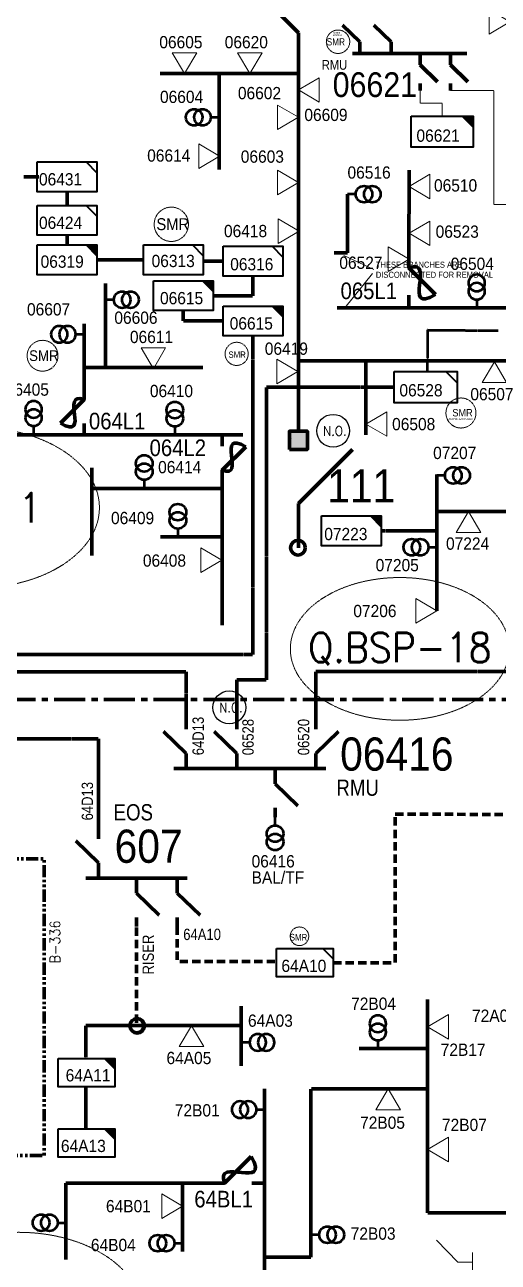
# Model space of a CAD drawing. Header units: metres. Extents: x 65984 to 144644, y -19036 to 23726.
# Drawn here: x 117240.2 to 117383, y 20142.1 to 20515 of the extents above; entities that cross this region are included whole.
import ezdxf
from ezdxf.enums import TextEntityAlignment as Align

# ---------------------------------------------------------------- set-up
doc = ezdxf.new("R2010")
doc.units = ezdxf.units.M
doc.header["$MEASUREMENT"] = 0
for name, pattern in [('( Center )', [2, 1.25, -0.25, 0.25, -0.25]), ('( Hidden )', [0.375, 0.25, -0.125]), ('( Phantom )', [2.5, 1.25, -0.25, 0.25, -0.25, 0.25, -0.25]), ('DGN Style 3', [0.013877, 0, -0.013877])]:
    doc.linetypes.add(name, pattern=pattern)
doc.layers.get('0').update_dxf_attribs({"color": 95, "lineweight": 40})
for name, color, linetype, lineweight in [('ABS', 7, 'Continuous', 40), ('ABS NUMBER', 112, 'Continuous', 30), ('d_eos', 111, 'Continuous', 40), ('d_eos no', 121, 'Continuous', 40), ('d_fco', 5, 'Continuous', 40), ('d_fco text', 95, 'Continuous', 40), ('d_oh branch', 94, 'Continuous', 40), ('d_switch', 95, 'Continuous', 40), ('d_tf', 1, 'Continuous', 40), ('d_tf no', 6, 'Continuous', 40), ('d_tf_200', 1, 'Continuous', 40), ('d_ug cable', 95, 'Continuous', 40), ('d_ug main line', 95, 'Continuous', 40), ('d_unit sub', 7, 'Continuous', 40), ('FDR  2  01', 218, 'Continuous', 40), ('FDR  4  06', 36, 'Continuous', 40), ('fedr no', 95, 'Continuous', 40), ('Level 37', 7, 'Continuous', 0), ('O H MAIN FEEDER', 4, 'Continuous', 100), ('SW N O', 114, 'Continuous', 30)]:
    doc.layers.add(name, color=color, linetype=linetype, lineweight=lineweight)
doc.styles.add('NASKHF', font='naskhf.shx', dxfattribs={"height": 8})
doc.styles.add('Style-Arial', font='arial.ttf')
doc.styles.add('Style-ENGINEERING', font='ENGINEERING.shx')
doc.styles.add('Style-msdefault', font='msdefault.shx')
doc.styles.add('Style-STANDARD', font='STANDARD.shx')

# ---------------------------------------------------------------- blocks, each defined once
blk = doc.blocks.new('TFU_6')
at = {"layer": 'd_tf_200', "color": 11, "linetype": 'Continuous', "lineweight": 53}
blk.add_line((0, 10), (0, 0), dxfattribs=at)
at = {"layer": 'd_tf_200', "color": 11, "linetype": 'Continuous', "lineweight": 53, "extrusion": (0, 0, -1)}
for centre in [(0, 30), (0, 20)]:
    blk.add_circle(centre, 10, dxfattribs=at)
blk = doc.blocks.new('TF_8')
at = {"color": 0, "linetype": 'ByBlock', "lineweight": -2}
blk.add_line((6.3, 4.95), (9.9, 1.35), dxfattribs=at)
blk.add_3dface([(-10.1, 4.95), (9.9, 4.95), (9.9, -5.05), (-10.1, -5.05)], dxfattribs=at)
blk = doc.blocks.new('exist.us-1000kva')
at = {"color": 0, "linetype": 'ByBlock', "lineweight": -2, "flags": 128}
blk.add_lwpolyline([(39.99, 12.92), (32.8, 20), (40, 20)], close=True, dxfattribs=at)
at = {"color": 0, "linetype": 'ByBlock', "lineweight": -2, "extrusion": (0, 0, -1)}
blk.add_solid([(-39.99, 12.92), (-32.8, 20), (-40, 20)], dxfattribs=at)
at = {"color": 0, "linetype": 'ByBlock', "lineweight": -2, "xscale": 2, "yscale": 2}
blk.add_blockref('TF_8', (20.2, 10.1), dxfattribs=at)
blk = doc.blocks.new('*U707')
at = {"layer": 'd_eos', "color": 7, "linetype": 'Continuous', "lineweight": 211, "ltscale": 0.625574}
for p, q in [((-11.9, 4.55), (-18.76, 11.21)), ((-11.9, 11.85), (-11.9, 14.61)), ((-11.9, -0.01), (-11.9, 4.55)), ((14.9, 0), (-15.7, -0.01)), ((-0.4, 0), (-0.4, -4.56)), ((11.9, 0), (11.9, -4.56)), ((-0.4, -4.56), (6.47, -11.22)), ((11.9, -4.56), (18.77, -11.22)), ((-0.4, -11.86), (-0.4, -14.62)), ((11.9, -11.85), (11.9, -14.62))]:
    blk.add_line(p, q, dxfattribs=at)
blk = doc.blocks.new('TFU_25')
at = {"layer": 'd_tf_200', "color": 7, "linetype": 'Continuous', "lineweight": 53}
blk.add_line((0, 10), (0, 0), dxfattribs=at)
at = {"layer": 'd_tf_200', "color": 7, "linetype": 'Continuous', "lineweight": 53, "extrusion": (0, 0, -1)}
for centre in [(0, 30), (0, 20)]:
    blk.add_circle(centre, 10, dxfattribs=at)
blk = doc.blocks.new('TFU_21')
at = {"layer": 'd_tf_200', "color": 98, "linetype": 'Continuous', "lineweight": 53}
blk.add_line((0, 10), (0, 0), dxfattribs=at)
for centre in [(0, 30), (0, 20)]:
    blk.add_circle(centre, 10, dxfattribs=at)
blk = doc.blocks.new('ABS2_1_1')
at = {"color": 0, "linetype": 'ByBlock', "lineweight": -2, "ltscale": 500}
for q in [(-29900, 43500), (0, 0)]:
    blk.add_line((0, 13600), q, dxfattribs=at)
at = {"color": 0, "linetype": 'ByBlock', "lineweight": -2, "ltscale": 500, "flags": 128}
for points in [[(5000, 43600), (-5000, 43600), (-5000, 53600), (5000, 53600)], [(3791, 49653), (3791, 49653), (3791, 49653)]]:
    blk.add_lwpolyline(points, close=True, dxfattribs=at)
at = {"color": 0, "linetype": 'ByBlock', "lineweight": -2, "ltscale": 500}
for points in [[(5000, 43600), (-5000, 43600), (5000, 53600), (-5000, 53600)], [(3791, 49653), (3791, 49653), (3791, 49653)]]:
    blk.add_solid(points, dxfattribs=at)
blk = doc.blocks.new('*U710')
at = {"layer": 'd_fco', "color": 98, "linetype": 'Continuous', "lineweight": 100}
blk.add_line((-4.6, 4.21), (-10.13, 4.21), dxfattribs=at)
at = {"layer": 'd_fco', "color": 98, "linetype": 'Continuous', "lineweight": 100, "flags": 128}
blk.add_lwpolyline([(13.02, 4.21), (7.07, 4.21), (-4.4, -7.26)], dxfattribs=at)
at = {"layer": 'd_fco', "color": 98, "linetype": 'Continuous', "lineweight": 100}
blk.add_open_spline([(-4.4, -7.26), (-13, 7.69), (11.58, -7.67), (7.07, 4.21)], degree=3, dxfattribs=at)
blk = doc.blocks.new('TFU_27')
at = {"layer": 'd_tf_200', "color": 172, "linetype": 'Continuous', "lineweight": 53}
blk.add_line((0, 10), (0, 0), dxfattribs=at)
for centre in [(0, 30), (0, 20)]:
    blk.add_circle(centre, 10, dxfattribs=at)
blk = doc.blocks.new('*U679')
at = {"layer": 'd_fco', "color": 7, "linetype": 'Continuous', "lineweight": 100}
blk.add_line((-4.6, 4.21), (-10.13, 4.21), dxfattribs=at)
at = {"layer": 'd_fco', "color": 7, "linetype": 'Continuous', "lineweight": 100, "extrusion": (0, 0, -1), "flags": 128}
blk.add_lwpolyline([(-13.02, 4.21), (-7.07, 4.21), (4.4, -7.26)], dxfattribs=at)
at = {"layer": 'd_fco', "color": 7, "linetype": 'Continuous', "lineweight": 100}
blk.add_open_spline([(-4.4, -7.26), (-13, 7.69), (11.58, -7.67), (7.07, 4.21)], degree=3, dxfattribs=at)
blk = doc.blocks.new('*U892')
at = {"layer": 'SW N O', "color": 3}
blk.add_circle((0, 0), 16.8, dxfattribs=at)
at = {"layer": 'SW N O', "color": 3, "style": 'Style-STANDARD'}
blk.add_text('N.O.', height=9.6, dxfattribs=at).set_placement((1.7, -0.2), align=Align.MIDDLE_CENTER)
blk = doc.blocks.new('TFU_12')
at = {"layer": 'd_tf_200', "color": 5, "linetype": 'Continuous', "lineweight": 53}
blk.add_line((0, 10), (0, 0), dxfattribs=at)
for centre in [(0, 30), (0, 20)]:
    blk.add_circle(centre, 10, dxfattribs=at)
blk = doc.blocks.new('*U748')
at = {"layer": 'd_fco', "color": 5, "linetype": 'Continuous', "lineweight": 100}
blk.add_line((-4.6, 4.21), (-10.13, 4.21), dxfattribs=at)
at = {"layer": 'd_fco', "color": 5, "linetype": 'Continuous', "lineweight": 100, "extrusion": (0, 0, -1), "flags": 128}
blk.add_lwpolyline([(-13.02, 4.21), (-7.07, 4.21), (4.4, -7.26)], dxfattribs=at)
at = {"layer": 'd_fco', "color": 5, "linetype": 'Continuous', "lineweight": 100}
blk.add_open_spline([(-4.4, -7.26), (-13, 7.69), (11.58, -7.67), (7.07, 4.21)], degree=3, dxfattribs=at)
blk = doc.blocks.new('TRA1_108')
at = {"layer": 'd_tf', "color": 98, "linetype": 'Continuous', "lineweight": 0, "ltscale": 0.000339591, "flags": 128}
blk.add_lwpolyline([(10, -17), (0, 0), (-10, -17)], close=True, dxfattribs=at)
blk = doc.blocks.new('TRA1_107')
at = {"layer": 'd_tf', "color": 98, "linetype": 'Continuous', "lineweight": 0, "ltscale": 0.000339591, "xscale": 1.000046566207834, "yscale": 1.000046566207834, "zscale": 1.000046566207834, "rotation": 180}
blk.add_blockref('TRA1_108', (0, 0), dxfattribs=at)
blk = doc.blocks.new('TRA1_110')
at = {"layer": 'd_tf', "color": 98, "linetype": 'Continuous', "lineweight": 0, "ltscale": 0.000339729, "flags": 128}
blk.add_lwpolyline([(10, -17), (0, 0), (-10, -17)], close=True, dxfattribs=at)
blk = doc.blocks.new('TRA1_109')
at = {"layer": 'd_tf', "color": 98, "linetype": 'Continuous', "lineweight": 0, "ltscale": 0.000339729, "xscale": 1.000046566207833, "yscale": 1.000046566207833, "zscale": 1.000046566207833, "rotation": 180}
blk.add_blockref('TRA1_110', (0, 0), dxfattribs=at)
blk = doc.blocks.new('TRA1_114')
at = {"layer": 'd_tf', "color": 7, "linetype": 'Continuous', "lineweight": 0, "ltscale": 0.000339729, "extrusion": (0, 0, -1), "flags": 128}
blk.add_lwpolyline([(-10.1, -17), (-0.1, 0), (9.9, -17)], close=True, dxfattribs=at)
blk = doc.blocks.new('TRA1_113')
at = {"layer": 'd_tf', "color": 7, "linetype": 'Continuous', "lineweight": 0, "ltscale": 0.000339729, "xscale": 1.000046566207833, "yscale": 1.000046566207833, "zscale": 1.000046566207833, "rotation": 180}
blk.add_blockref('TRA1_114', (0, 0), dxfattribs=at)
blk = doc.blocks.new('TRA1_116')
at = {"layer": 'd_tf', "color": 11, "linetype": 'Continuous', "lineweight": 0, "ltscale": 0.00033988, "extrusion": (0, 0, -1), "flags": 128}
blk.add_lwpolyline([(-10.1, -17), (-0.1, 0), (9.9, -17)], close=True, dxfattribs=at)
blk = doc.blocks.new('TRA1_115')
at = {"layer": 'd_tf', "color": 11, "linetype": 'Continuous', "lineweight": 0, "ltscale": 0.00033988, "xscale": 1.000046566207833, "yscale": 1.000046566207833, "zscale": 1.000046566207833, "rotation": 180}
blk.add_blockref('TRA1_116', (0, 0), dxfattribs=at)
blk = doc.blocks.new('TRA1_120')
at = {"layer": 'd_tf', "color": 172, "linetype": 'Continuous', "lineweight": 0, "ltscale": 0.000310273, "flags": 128}
blk.add_lwpolyline([(10, -17), (0, 0), (-10, -17)], close=True, dxfattribs=at)
blk = doc.blocks.new('TRA1_119')
at = {"layer": 'd_tf', "color": 172, "linetype": 'Continuous', "lineweight": 0, "ltscale": 0.000310273, "xscale": 1.000046566207833, "yscale": 1.000046566207833, "zscale": 1.000046566207833, "rotation": 180}
blk.add_blockref('TRA1_120', (0, 0), dxfattribs=at)
blk = doc.blocks.new('TRA1_1362')
at = {"layer": 'd_tf', "color": 21, "linetype": 'Continuous', "lineweight": 0, "ltscale": 0.000310273, "flags": 128}
blk.add_lwpolyline([(10.1, -17), (0.1, 0), (-9.9, -17)], close=True, dxfattribs=at)
blk = doc.blocks.new('TRA1_1361')
at = {"layer": 'd_tf', "color": 21, "linetype": 'Continuous', "lineweight": 0, "ltscale": 0.000310273, "xscale": 1.000046566207833, "yscale": 1.000046566207833, "zscale": 1.000046566207833, "rotation": 180}
blk.add_blockref('TRA1_1362', (0, 0), dxfattribs=at)
blk = doc.blocks.new('TRA1_1286')
at = {"layer": 'd_tf', "color": 5, "linetype": 'Continuous', "lineweight": 0, "ltscale": 0.00033988, "extrusion": (0, 0, -1), "flags": 128}
blk.add_lwpolyline([(-10, -17), (0, 0), (10, -17)], close=True, dxfattribs=at)
blk = doc.blocks.new('TRA1_1285')
at = {"layer": 'd_tf', "color": 5, "linetype": 'Continuous', "lineweight": 0, "ltscale": 0.00033988, "xscale": 1.000046566207833, "yscale": 1.000046566207833, "zscale": 1.000046566207833, "rotation": 180}
blk.add_blockref('TRA1_1286', (0, 0), dxfattribs=at)

msp = doc.modelspace()

# ---------------------------------------------------------------- linework, layer by layer
at = {"layer": 'd_eos', "color": 2, "linetype": 'Continuous', "lineweight": 211, "ltscale": 0.541735}
for p, q in [((117341.28, 20509.84), (117336.06, 20514.91)), ((117350.64, 20509.84), (117345.42, 20514.91)), ((117341.28, 20506.37), (117341.28, 20509.84)), ((117350.64, 20506.37), (117350.64, 20509.84)), ((117339, 20506.37), (117373.49, 20506.37)), ((117359.4, 20506.38), (117359.4, 20502.91)), ((117368.62, 20506.38), (117368.62, 20502.91)), ((117359.4, 20502.91), (117364.63, 20497.84)), ((117368.63, 20502.91), (117373.85, 20497.84))]:
    msp.add_line(p, q, dxfattribs=at)
at = {"layer": 'd_eos', "color": 7, "linetype": 'Continuous', "lineweight": 211, "ltscale": 0.541735}
for p, q in [((117359.4, 20497.35), (117359.4, 20495.25)), ((117368.62, 20497.35), (117368.62, 20495.25))]:
    msp.add_line(p, q, dxfattribs=at)
at = {"layer": 'd_eos', "color": 7, "linetype": 'Continuous', "lineweight": 211, "ltscale": 0.625574}
for p, q in [((117288.88, 20302.73), (117288.88, 20305.5)), ((117304.18, 20302.74), (117304.18, 20305.5)), ((117327.98, 20302.73), (117327.98, 20305.5)), ((117288.88, 20295.44), (117282.02, 20302.1)), ((117304.18, 20295.44), (117297.32, 20302.1)), ((117327.98, 20295.44), (117334.85, 20302.1)), ((117288.88, 20290.88), (117288.88, 20295.44)), ((117304.18, 20290.88), (117304.18, 20295.44)), ((117327.98, 20290.88), (117327.98, 20295.44)), ((117330.98, 20290.89), (117285.16, 20290.88)), ((117315.68, 20290.89), (117315.68, 20286.33)), ((117315.68, 20286.33), (117322.55, 20279.67)), ((117315.68, 20279.03), (117315.68, 20276.27))]:
    msp.add_line(p, q, dxfattribs=at)
at = {"layer": 'd_eos', "color": 7, "linetype": 'Continuous', "lineweight": 13, "ltscale": 0.447498}
for p, q in [((117370.78, 20142.13), (117364.35, 20148.77)), ((117375.19, 20145.03), (117375.19, 20104.72)), ((117375.19, 20142.14), (117370.78, 20142.13))]:
    msp.add_line(p, q, dxfattribs=at)
at = {"layer": 'd_oh branch', "color": 98, "linetype": 'Continuous', "lineweight": 100}
for p, q in [((117322.71, 20500.3), (117281.03, 20500.3)), ((117298.78, 20500.3), (117298.78, 20471.45)), ((117356.08, 20471.15), (117356.06, 20444.74)), ((117337.5, 20463.97), (117337.5, 20446.34)), ((117333.5, 20446.34), (117337.5, 20446.34)), ((117449.8, 20429.74), (117334.44, 20429.74)), ((117399.62, 20413.76), (117322.71, 20413.76)), ((117343.05, 20413.76), (117343.05, 20391.48))]:
    msp.add_line(p, q, dxfattribs=at)
at = {"layer": 'd_oh branch', "color": 7, "linetype": 'Continuous', "lineweight": 100}
for p, q in [((117264.57, 20437.07), (117264.57, 20411.71)), ((117258.06, 20424.9), (117258.06, 20405.51)), ((117293.92, 20411.71), (117258.06, 20411.71)), ((117305.91, 20391.42), (117209.01, 20391.42)), ((117260.42, 20381.48), (117260.42, 20355.12)), ((117299.72, 20375.33), (117260.42, 20375.33)), ((117299.72, 20377.1), (117299.72, 20334.14)), ((117299.72, 20360.71), (117281.11, 20360.71))]:
    msp.add_line(p, q, dxfattribs=at)
at = {"layer": 'd_oh branch', "color": 172, "linetype": 'Continuous', "lineweight": 100}
for p, q in [((117364.43, 20379.49), (117364.43, 20338.4)), ((117448.58, 20368.37), (117364.52, 20368.37))]:
    msp.add_line(p, q, dxfattribs=at)
at = {"layer": 'd_oh branch', "color": 11, "linetype": 'Continuous', "lineweight": 100}
for p, q in [((117305.48, 20201.33), (117305.48, 20219.29)), ((117273.89, 20213.43), (117305.48, 20213.43))]:
    msp.add_line(p, q, dxfattribs=at)
at = {"layer": 'd_oh branch', "color": 5, "linetype": 'Continuous', "lineweight": 100}
for p, q in [((117361.68, 20157.06), (117361.68, 20221.35)), ((117361.68, 20206.51), (117341.08, 20206.51)), ((117312.5, 20194.35), (117312.5, 20108.07)), ((117361.58, 20194.35), (117341.61, 20194.35)), ((117252.6, 20165.98), (117298.38, 20165.98)), ((117252.6, 20165.98), (117252.6, 20142.92)), ((117287.8, 20165.98), (117287.8, 20145.33)), ((117326.49, 20166.97), (117326.49, 20143.68)), ((117326.49, 20143.68), (117312.5, 20143.68))]:
    msp.add_line(p, q, dxfattribs=at)
at = {"layer": 'd_tf_200', "color": 98, "linetype": 'DGN Style 3', "lineweight": 53}
for q in [(117361.56, 20410.46), (117382.99, 20422.85)]:
    msp.add_line((117361.68, 20423.04), q, dxfattribs=at)
at = {"layer": 'd_ug cable', "color": 7, "linetype": 'DGN Style 3', "lineweight": 100}
for p, q in [((117239.89, 20469.19), (117244.46, 20469.19)), ((117252.96, 20460.75), (117252.93, 20464.66)), ((117252.95, 20448.67), (117252.93, 20451.57)), ((117275.97, 20444.17), (117261.93, 20444.17)), ((117293.97, 20443.76), (117300, 20443.76))]:
    msp.add_line(p, q, dxfattribs=at)
at = {"layer": 'd_ug cable', "color": 2, "linetype": 'Continuous', "lineweight": 0}
for p, q in [((117336.37, 20445.47), (117345.51, 20441.24)), ((117336.68, 20429.74), (117345.06, 20440.11))]:
    msp.add_line(p, q, dxfattribs=at)
at = {"layer": 'd_ug cable', "color": 11, "linetype": '( Hidden )', "lineweight": 158, "ltscale": 10}
for p, q in [((117351.88, 20277.12), (117404.2, 20277.07)), ((117273.89, 20242.99), (117273.89, 20213.43))]:
    msp.add_line(p, q, dxfattribs=at)
at = {"layer": 'd_ug cable', "color": 98, "linetype": 'DGN Style 3', "lineweight": 13, "flags": 128}
for points in [[(117359.4, 20495.25), (117359.4, 20491.38), (117366.07, 20491.38), (117366.07, 20487.52)], [(117368.62, 20495.25), (117381.67, 20495.25), (117381.67, 20460.9), (117393.15, 20460.9), (117393.15, 20456.6)]]:
    msp.add_lwpolyline(points, dxfattribs=at)
at = {"layer": 'd_ug cable', "color": 7, "linetype": 'DGN Style 3', "lineweight": 100, "flags": 128}
for points in [[(117296.98, 20433.37), (117309, 20433.37), (117309, 20439.26)], [(117287.98, 20428.87), (117287.98, 20425.76), (117300, 20425.76)], [(114510.55, 20244.15), (115302.41, 20244.15), (115302.41, 20325.3), (117309, 20325.3), (117309, 20421.26)]]:
    msp.add_lwpolyline(points, dxfattribs=at)
at = {"layer": 'd_ug cable', "color": 194, "linetype": 'DGN Style 3', "lineweight": 211, "flags": 128}
msp.add_lwpolyline([(117351.59, 20405.8), (117313.05, 20405.8), (117313.05, 20317.6), (117304.18, 20317.6), (117304.18, 20305.5)], dxfattribs=at)
at = {"layer": 'd_ug cable', "color": 172, "linetype": 'DGN Style 3', "lineweight": 100, "flags": 128}
msp.add_lwpolyline([(117364.43, 20362.51), (117347.7, 20362.51)], dxfattribs=at)
at = {"layer": 'd_ug cable', "color": 194, "linetype": 'DGN Style 3', "lineweight": 100, "flags": 128}
msp.add_lwpolyline([(116689.89, 20356.51), (116730.84, 20356.51), (116730.84, 20307.68), (117007.79, 20307.68), (117007.79, 20320.06), (117288.88, 20320.06), (117288.88, 20305.5)], dxfattribs=at)
at = {"layer": 'd_ug cable', "color": 194, "linetype": 'DGN Style 3', "lineweight": 158, "flags": 128}
msp.add_lwpolyline([(117327.98, 20305.5), (117327.98, 20320.1), (117410.91, 20320.1)], dxfattribs=at)
at = {"layer": 'd_ug cable', "color": 11, "linetype": 'DGN Style 3', "lineweight": 158, "flags": 128}
msp.add_lwpolyline([(117236.22, 20299.84), (117262.39, 20299.84), (117262.39, 20272.51)], dxfattribs=at)
at = {"layer": 'd_ug cable', "color": 11, "linetype": '( Hidden )', "lineweight": 158, "ltscale": 10, "flags": 128}
for points in [[(117333.2, 20232.38), (117351.88, 20232.38), (117351.88, 20277.12)], [(117286.19, 20243.27), (117286.19, 20232.73), (117316.19, 20232.73)]]:
    msp.add_lwpolyline(points, dxfattribs=at)
at = {"layer": 'd_ug cable', "color": 94, "linetype": '( Phantom )', "lineweight": 158, "ltscale": 2.94, "flags": 128}
msp.add_lwpolyline([(117211.17, 20263.66), (117246.07, 20263.66), (117246.07, 20174.29), (117036.06, 20174.29), (117036.06, 20170.22), (117036.06, 20170.22), (117036.06, 19740.48), (114643.89, 19740.48), (114643.89, 19910.4), (114643.89, 19910.4), (114643.89, 20133.71)], dxfattribs=at)
at = {"layer": 'd_ug cable', "color": 11, "linetype": 'DGN Style 3', "lineweight": 100, "flags": 128}
for points in [[(117274.3, 20213.43), (117258.55, 20213.43), (117258.55, 20203.54)], [(117258.55, 20194.9), (117258.55, 20182.22)]]:
    msp.add_lwpolyline(points, dxfattribs=at)
at = {"layer": 'd_ug cable', "color": 5, "linetype": 'DGN Style 3', "lineweight": 140, "flags": 128}
msp.add_lwpolyline([(117326.49, 20166.97), (117326.49, 20194.35), (117342.29, 20194.35)], dxfattribs=at)
at = {"layer": 'd_ug cable', "color": 5, "linetype": 'DGN Style 3', "lineweight": 100, "flags": 128}
msp.add_lwpolyline([(117387.41, 20157.06), (117361.68, 20157.06)], dxfattribs=at)
at = {"layer": 'd_ug cable', "color": 2, "linetype": 'DGN Style 3', "lineweight": 13}
for centre, radius in [((117334.66, 20509.9), 3.53), ((117323.03, 20240.36), 2.8)]:
    msp.add_circle(centre, radius, dxfattribs=at)
at = {"layer": 'd_ug cable', "color": 1, "linetype": 'DGN Style 3', "lineweight": 13}
for centre, radius in [((117284.38, 20454.89), 5.17), ((117245.54, 20415.28), 4.65), ((117304.08, 20415.85), 3.49), ((117371.74, 20398.03), 4.53)]:
    msp.add_circle(centre, radius, dxfattribs=at)
at = {"layer": 'd_ug main line', "color": 21, "linetype": '( Center )', "lineweight": 158, "ltscale": 7.500037, "flags": 128}
msp.add_lwpolyline([(117539.27, 20345.83), (117511.72, 20345.83), (117511.72, 20311.68), (117027.71, 20311.68), (117027.71, 19733.15), (114574.25, 19733.15), (114574.25, 20133.71)], dxfattribs=at)
at = {"layer": 'FDR  2  01', "color": 98, "linetype": 'Continuous', "lineweight": 13}
msp.add_line((117337.5, 20463.97), (117337.5, 20447.61), dxfattribs=at)
at = {"layer": 'FDR  2  01', "color": 172, "linetype": 'Continuous', "lineweight": 13}
msp.add_line((117364.43, 20368.37), (117429, 20368.37), dxfattribs=at)
at = {"layer": 'FDR  4  06', "color": 11, "linetype": 'Continuous'}
msp.add_circle((117273.92, 20213.43), 1.92, dxfattribs=at)
at = {"layer": 'fedr no', "color": 82, "linetype": 'DGN Style 3', "lineweight": 13, "true_color": 0x1dc70e}
for centre, major_axis in [((117225.52, 20369.51), (37.17, 0)), ((117353.3, 20326.95), (33.02, 0)), ((117238.32, 20126.95), (37.17, 0))]:
    msp.add_ellipse(centre, major_axis=major_axis, ratio=0.651175, dxfattribs=at)
at = {"layer": 'O H MAIN FEEDER', "color": 98, "lineweight": 211, "ltscale": 0.488306}
msp.add_line((117322.71, 20507.39), (117322.71, 20392.9), dxfattribs=at)
at = {"layer": 'O H MAIN FEEDER', "color": 194, "lineweight": 211, "ltscale": 0.488306}
msp.add_line((117322.71, 20364.21), (117322.71, 20357.43), dxfattribs=at)
msp.add_circle((117322.58, 20357.43), 2.21, dxfattribs=at)
at = {"layer": 'O H MAIN FEEDER', "color": 11, "lineweight": 211, "ltscale": 0.488306}
msp.add_circle((117274.09, 20213.39), 2.21, dxfattribs=at)

# ---------------------------------------------------------------- block references
at = {"layer": 'ABS', "color": 7, "linetype": 'Continuous', "lineweight": 211, "ltscale": 0.738803, "xscale": 0.000470182069246908, "yscale": 0.000470182069246908, "zscale": 0.000360672857092237, "rotation": 359.9999999999998}
msp.add_blockref('ABS2_1_1', (117322.71, 20506.16), dxfattribs=at)
at = {"layer": 'ABS', "color": 7, "linetype": 'Continuous', "lineweight": 211, "ltscale": 0.812883, "xscale": 0.0005446322480400587, "yscale": -0.0005446322480400591, "zscale": 0.000360672857092237, "rotation": 180.0000000000002}
msp.add_blockref('ABS2_1_1', (117322.71, 20363.32), dxfattribs=at)
at = {"layer": 'd_eos', "color": 7, "linetype": 'Continuous', "lineweight": 211, "ltscale": 0.625574}
msp.add_blockref('*U707', (117274.29, 20257.89), dxfattribs=at)
at = {"layer": 'd_fco', "color": 98, "linetype": 'Continuous', "lineweight": 100, "xscale": 0.7, "yscale": 0.7, "zscale": 0.7, "rotation": 90.00000000060005}
msp.add_blockref('*U710', (117359, 20436.78), dxfattribs=at)
at = {"layer": 'd_fco', "color": 7, "linetype": 'Continuous', "lineweight": 100, "extrusion": (0, 0, -1), "xscale": 0.6185622519590003, "yscale": 0.6185622519590003, "zscale": 0.6185622519590003}
for p, rotation in [((-117255.45, 20397.69), 90.0000000006001), ((-117302.33, 20385.15), 269.9999999992957)]:
    msp.add_blockref('*U679', p, dxfattribs=dict(at, rotation=rotation))
at = {"layer": 'd_fco', "color": 5, "linetype": 'Continuous', "lineweight": 100, "xscale": 0.7, "yscale": 0.7, "zscale": 0.7, "rotation": 180.0000000006}
msp.add_blockref('*U748', (117305.41, 20168.93), dxfattribs=at)
at = {"layer": 'd_tf', "color": 21, "linetype": 'Continuous', "lineweight": 0, "ltscale": 0.000310273, "extrusion": (0, 0, -1), "xscale": 0.37, "yscale": 0.37, "zscale": 0.37, "rotation": 269.9999999999999}
msp.add_blockref('TRA1_1361', (-117386.5, 20515.85), dxfattribs=at)
at = {"layer": 'd_tf', "color": 98, "linetype": 'Continuous', "lineweight": 0, "ltscale": 0.000339729, "xscale": 0.37, "yscale": 0.37, "zscale": 0.37}
for p in [(117288.33, 20500.31), (117308.06, 20500.31)]:
    msp.add_blockref('TRA1_109', p, dxfattribs=at)
at = {"layer": 'd_tf', "color": 98, "linetype": 'Continuous', "lineweight": 0, "ltscale": 0.000339591, "xscale": 0.37, "yscale": 0.37, "zscale": 0.37}
for p, rotation in [((117322.73, 20495.37), 269.9999999999999), ((117322.71, 20487.13), 89.99999999999997), ((117298.93, 20475.41), 89.99999999999997), ((117322.71, 20467.49), 89.99999999999997), ((117322.92, 20452.8), 89.99999999999997)]:
    msp.add_blockref('TRA1_107', p, dxfattribs=dict(at, rotation=rotation))
at = {"layer": 'd_tf', "color": 98, "linetype": 'Continuous', "lineweight": 0, "ltscale": 0.000339729, "xscale": 0.37, "yscale": 0.37, "zscale": 0.37}
for p, rotation in [((117356.08, 20466.26), 269.9999999999999), ((117356.08, 20452.17), 269.9999999999999), ((117322.49, 20410.53), 89.99999999999997), ((117381.82, 20413.48), 179.9999999999999)]:
    msp.add_blockref('TRA1_109', p, dxfattribs=dict(at, rotation=rotation))
at = {"layer": 'd_tf', "color": 98, "linetype": 'Continuous', "lineweight": 0, "ltscale": 0.000339729, "extrusion": (0, 0, -1), "xscale": 0.37, "yscale": 0.37, "zscale": 0.37}
for p, rotation in [((-117356.07, 20444.4), 270), ((-117343.06, 20394.71), 89.99999999999997)]:
    msp.add_blockref('TRA1_109', p, dxfattribs=dict(at, rotation=rotation))
at = {"layer": 'd_tf', "color": 7, "linetype": 'Continuous', "lineweight": 0, "ltscale": 0.000339729, "extrusion": (0, 0, -1), "xscale": 0.37, "yscale": 0.37, "zscale": 0.37, "rotation": 359.9999999999999}
msp.add_blockref('TRA1_113', (-117278.92, 20411.33), dxfattribs=at)
at = {"layer": 'd_tf', "color": 172, "linetype": 'Continuous', "lineweight": 0, "ltscale": 0.000310273, "extrusion": (0, 0, -1), "xscale": 0.3699999999999999, "yscale": 0.3699999999999999, "zscale": 0.3699999999999999, "rotation": 180}
msp.add_blockref('TRA1_119', (-117374.02, 20368.36), dxfattribs=at)
at = {"layer": 'd_tf', "color": 7, "linetype": 'Continuous', "lineweight": 0, "ltscale": 0.000339729, "xscale": 0.37, "yscale": 0.37, "zscale": 0.37, "rotation": 89.99999999999997}
msp.add_blockref('TRA1_113', (117299.6, 20353.73), dxfattribs=at)
at = {"layer": 'd_tf', "color": 172, "linetype": 'Continuous', "lineweight": 0, "ltscale": 0.000310273, "xscale": 0.37, "yscale": 0.37, "zscale": 0.37, "rotation": 89.99999999999997}
msp.add_blockref('TRA1_119', (117364.42, 20338.4), dxfattribs=at)
at = {"layer": 'd_tf', "color": 5, "linetype": 'Continuous', "lineweight": 0, "ltscale": 0.00033988, "extrusion": (0, 0, -1), "xscale": 0.37, "yscale": 0.37, "zscale": 0.37}
for p, rotation in [((-117361.66, 20213.06), 89.99999999999997), ((-117349.81, 20194.35), 180), ((-117361.66, 20176.1), 89.99999999999997)]:
    msp.add_blockref('TRA1_1285', p, dxfattribs=dict(at, rotation=rotation))
at = {"layer": 'd_tf', "color": 11, "linetype": 'Continuous', "lineweight": 0, "ltscale": 0.00033988, "extrusion": (0, 0, -1), "xscale": 0.37, "yscale": 0.37, "zscale": 0.37, "rotation": 180}
msp.add_blockref('TRA1_115', (-117290.5, 20213.42), dxfattribs=at)
at = {"layer": 'd_tf', "color": 5, "linetype": 'Continuous', "lineweight": 0, "ltscale": 0.00033988, "xscale": 0.37, "yscale": 0.37, "zscale": 0.37, "rotation": 89.99999999999999}
msp.add_blockref('TRA1_1285', (117287.79, 20159.03), dxfattribs=at)
at = {"layer": 'd_tf_200', "color": 98, "linetype": 'Continuous', "lineweight": 53, "xscale": 0.25, "yscale": 0.25, "zscale": 0.25}
for p, rotation in [((117298.78, 20487.12), 89.99999999999987), ((117337.5, 20463.97), 269.9999999999997)]:
    msp.add_blockref('TFU_21', p, dxfattribs=dict(at, rotation=rotation))
at = {"layer": 'd_tf_200', "color": 98, "linetype": 'Continuous', "lineweight": 53, "extrusion": (0, 0, -1), "xscale": 0.25, "yscale": 0.25, "zscale": 0.25, "rotation": 359.9999999999997}
msp.add_blockref('TFU_21', (-117376.49, 20429.72), dxfattribs=at)
at = {"layer": 'd_tf_200', "color": 7, "linetype": 'Continuous', "lineweight": 53, "extrusion": (0, 0, -1), "xscale": 0.25, "yscale": 0.25, "zscale": 0.25}
for p, rotation in [((-117264.55, 20432.16), 89.9999999999999), ((-117285.43, 20391.42), 359.9999999999997), ((-117276.22, 20375.35), 359.9999999999997), ((-117286.36, 20360.66), 359.9999999999999), ((-117315.68, 20276.27), 179.9999999999999)]:
    msp.add_blockref('TFU_25', p, dxfattribs=dict(at, rotation=rotation))
at = {"layer": 'd_tf_200', "color": 7, "linetype": 'Continuous', "lineweight": 53, "xscale": 0.25, "yscale": 0.25, "zscale": 0.25}
for p, rotation in [((117258.07, 20421.74), 89.99999999999987), ((117242.84, 20391.62), 359.9999999999999)]:
    msp.add_blockref('TFU_25', p, dxfattribs=dict(at, rotation=rotation))
at = {"layer": 'd_tf_200', "color": 172, "linetype": 'Continuous', "lineweight": 53, "xscale": 0.25, "yscale": 0.25, "zscale": 0.25}
for p, rotation in [((117364.43, 20379.21), 269.9999999999997), ((117364.43, 20357.59), 89.99999999999973)]:
    msp.add_blockref('TFU_27', p, dxfattribs=dict(at, rotation=rotation))
at = {"layer": 'd_tf_200', "color": 5, "linetype": 'Continuous', "lineweight": 53, "extrusion": (0, 0, -1), "xscale": 0.25, "yscale": 0.25, "zscale": 0.25}
for p, rotation in [((-117346.66, 20206.51), 359.9999999999997), ((-117312.59, 20188.13), 269.9999999999997)]:
    msp.add_blockref('TFU_12', p, dxfattribs=dict(at, rotation=rotation))
at = {"layer": 'd_tf_200', "color": 11, "linetype": 'Continuous', "lineweight": 53, "xscale": 0.25, "yscale": 0.25, "zscale": 0.25, "rotation": 269.9999999999997}
msp.add_blockref('TFU_6', (117305.48, 20208.37), dxfattribs=at)
at = {"layer": 'd_tf_200', "color": 5, "linetype": 'Continuous', "lineweight": 53}
for p, xscale, yscale, zscale, rotation in [((117252.6, 20154.04), 0.2500000000000001, 0.2500000000000001, 0.2500000000000001, 89.99999999996226), ((117326.49, 20150.41), 0.25, 0.25, 0.25, 269.9999999999997), ((117287.8, 20147.88), 0.25, 0.25, 0.25, 89.99999999999977)]:
    msp.add_blockref('TFU_12', p, dxfattribs=dict(at, xscale=xscale, yscale=yscale, zscale=zscale, rotation=rotation))
at = {"layer": 'd_unit sub', "color": 95, "linetype": 'Continuous', "lineweight": 40, "xscale": 0.4677907861908898, "yscale": 0.4677907861908898, "zscale": 0.4267622666565712, "rotation": 359.9999999999999}
msp.add_blockref('exist.us-1000kva', (117356.72, 20478.16), dxfattribs=at)
at = {"layer": 'd_unit sub', "color": 7, "linetype": 'Continuous', "lineweight": 40, "zscale": 0.4267622666565712, "rotation": 359.9999999999999}
for name, p, xscale, yscale in [('TF_8', (117253.02, 20469.21), 0.9, 0.9), ('TF_8', (117253.02, 20456.12), 0.9, 0.9), ('exist.us-1000kva', (117243.93, 20439.67), 0.45, 0.45), ('TF_8', (117309.09, 20443.81), 0.9, 0.9), ('exist.us-1000kva', (117278.98, 20428.87), 0.45, 0.45)]:
    msp.add_blockref(name, p, dxfattribs=dict(at, xscale=xscale, yscale=yscale))
at = {"layer": 'd_unit sub', "color": 2, "linetype": 'Continuous', "lineweight": 40, "zscale": 0.4267622666565712, "rotation": 359.9999999999999}
for name, p, xscale, yscale in [('TF_8', (117285.06, 20444.21), 0.9, 0.9), ('exist.us-1000kva', (117300, 20421.26), 0.45, 0.45), ('TF_8', (117324.75, 20232.43), 0.8535245333131425, 0.8535245333131425)]:
    msp.add_blockref(name, p, dxfattribs=dict(at, xscale=xscale, yscale=yscale))
at = {"layer": 'd_unit sub', "color": 98, "linetype": 'Continuous', "lineweight": 40, "xscale": 0.9499999999999998, "yscale": 0.9499999999999998, "zscale": 0.4267622666565712, "rotation": 359.9999999999999}
msp.add_blockref('TF_8', (117361.19, 20405.85), dxfattribs=at)
at = {"layer": 'd_unit sub', "color": 172, "linetype": 'Continuous', "lineweight": 40, "xscale": 0.45, "yscale": 0.45, "zscale": 0.4267622666565712, "rotation": 359.9999999999999}
msp.add_blockref('exist.us-1000kva', (117329.7, 20358), dxfattribs=at)
at = {"layer": 'd_unit sub', "color": 11, "linetype": 'Continuous', "lineweight": 40, "xscale": 0.4267622666565712, "yscale": 0.4267622666565712, "zscale": 0.4267622666565712, "rotation": 359.9999999999999}
for p in [(117250.22, 20195), (117250.22, 20173.81)]:
    msp.add_blockref('exist.us-1000kva', p, dxfattribs=at)
at = {"layer": 'SW N O', "color": 3}
for p, xscale, yscale, zscale in [((117333.2, 20392.67), 0.2949726393296293, 0.2949726393296293, 0.2949726393296293), ((117301.86, 20309.31), 0.2950694635422144, 0.2950694635422144, 0.2950694635422144)]:
    msp.add_blockref('*U892', p, dxfattribs=dict(at, xscale=xscale, yscale=yscale, zscale=zscale))

# ---------------------------------------------------------------- texts
at = {"layer": 'ABS NUMBER', "color": 7, "lineweight": 140, "style": 'Style-Arial', "width": 0.88}
msp.add_text('111', height=10, dxfattribs=at).set_placement((117331.4, 20381.07), align=Align.TOP_LEFT)
at = {"layer": 'd_eos no', "color": 7, "linetype": 'Continuous', "lineweight": 140, "style": 'Style-Arial', "width": 0.88}
for s, height, p in [('06621', 7.445, (117333.05, 20500.69)), ('06416', 10, (117335.3, 20300.27)), ('607', 10, (117267.27, 20272.49))]:
    msp.add_text(s, height=height, dxfattribs=at).set_placement(p, align=Align.TOP_LEFT)
at = {"layer": 'd_fco text', "color": 98, "linetype": 'Continuous', "lineweight": 80, "style": 'Style-msdefault', "width": 0.916667}
msp.add_text('065L1', height=4.998, dxfattribs=at).set_placement((117335.42, 20437.34), align=Align.TOP_LEFT)
at = {"layer": 'd_fco text', "color": 7, "linetype": 'Continuous', "lineweight": 80, "style": 'Style-msdefault', "width": 0.916667}
for s, p in [('064L1', (117259.53, 20398.1)), ('064L2', (117277.82, 20390.05))]:
    msp.add_text(s, height=4.998, dxfattribs=at).set_placement(p, align=Align.TOP_LEFT)
at = {"layer": 'd_fco text', "color": 5, "linetype": 'Continuous', "lineweight": 80, "style": 'Style-msdefault', "width": 0.916667}
msp.add_text('64BL1', height=4.998, dxfattribs=at).set_placement((117291.3, 20163.66), align=Align.TOP_LEFT)
at = {"layer": 'd_switch', "color": 154, "linetype": 'Continuous', "lineweight": 30, "style": 'Style-ENGINEERING', "width": 0.857143}
for s, p in [('64D13', (117290.76, 20294.91)), ('06528', (117305.79, 20294.91)), ('06520', (117322.56, 20294.91)), ('64D13', (117257.33, 20275.27)), ('RISER', (117275.69, 20228.84))]:
    msp.add_text(s, height=3.43, rotation=90, dxfattribs=at).set_placement(p, align=Align.TOP_LEFT)
msp.add_text('64A10', height=3.43, dxfattribs=at).set_placement((117287.98, 20242.65), align=Align.TOP_LEFT)
at = {"layer": 'd_switch', "color": 2, "linetype": 'Continuous', "lineweight": 30, "insert": (117346.07, 20443.63), "char_height": 1.8239, "attachment_point": 1, "style": 'NASKHF'}
msp.add_mtext('\\FENGINEERING;\\H1x;\\W0.857143;THESE BRANCHES ARE \\PDISCONNECTED FOR REMOVAL', dxfattribs=at)
at = {"layer": 'd_tf no', "color": 98, "linetype": 'Continuous', "lineweight": 40, "style": 'Style-msdefault', "width": 0.945946}
for s, p in [('06605', (117280.76, 20511.62)), ('06620', (117300.49, 20511.62)), ('06604', (117280.96, 20495.14)), ('06602', (117304.46, 20496.27)), ('06609', (117324.51, 20489.71)), ('06614', (117277.1, 20477.46)), ('06603', (117305.33, 20477.14)), ('06516', (117337.52, 20472.34)), ('06510', (117363.61, 20468.47)), ('06418', (117300.26, 20454.71)), ('06523', (117364.11, 20454.53)), ('06504', (117368.65, 20444.84)), ('06419', (117312.57, 20419.26)), ('06528', (117353.18, 20406.73)), ('06507', (117374.58, 20405.56)), ('06508', (117350.97, 20396.53))]:
    msp.add_text(s, height=3.7, dxfattribs=at).set_placement(p, align=Align.TOP_LEFT)
at = {"layer": 'd_tf no', "color": 95, "linetype": 'Continuous', "lineweight": 40, "style": 'Style-msdefault', "width": 0.945946}
msp.add_text('06621', height=3.7, dxfattribs=at).set_placement((117358.32, 20483.46), align=Align.TOP_LEFT)
at = {"layer": 'd_tf no', "color": 7, "linetype": 'Continuous', "lineweight": 40, "style": 'Style-msdefault', "width": 0.945946}
for s, p in [('06431', (117244.46, 20470.3)), ('06424', (117244.46, 20457.2)), ('06319', (117244.95, 20445.49)), ('06316', (117302.14, 20444.71)), ('06615', (117280.97, 20434.49)), ('06607', (117240.85, 20431.12)), ('06606', (117267.2, 20428.59)), ('06611', (117271.89, 20422.8)), ('06405', (117234.44, 20406.94)), ('06410', (117277.91, 20406.51)), ('06414', (117280.4, 20383.57)), ('06409', (117266.19, 20368.24)), ('06408', (117275.8, 20355.42)), ('06416', (117308.59, 20264.8)), ('BAL/TF', (117308.59, 20259.91))]:
    msp.add_text(s, height=3.7, dxfattribs=at).set_placement(p, align=Align.TOP_LEFT)
at = {"layer": 'd_tf no', "color": 2, "linetype": 'Continuous', "lineweight": 40, "style": 'Style-msdefault', "width": 0.945946}
for s, p in [('06313', (117278.43, 20445.69)), ('06615', (117301.99, 20426.88)), ('64A10', (117317.59, 20233.3))]:
    msp.add_text(s, height=3.7, dxfattribs=at).set_placement(p, align=Align.TOP_LEFT)
at = {"layer": 'd_tf no', "color": 98, "linetype": 'Continuous', "lineweight": 40, "style": 'Style-msdefault', "width": 0.945946}
msp.add_text('06527', height=3.7, dxfattribs=at).set_placement((117348.07, 20445.16), align=Align.TOP_RIGHT)
at = {"layer": 'd_tf no', "color": 172, "linetype": 'Continuous', "lineweight": 40, "style": 'Style-msdefault', "width": 0.945946}
for s, p in [('07207', (117363.35, 20387.85)), ('07223', (117330.51, 20363.41)), ('07224', (117367.24, 20360.53)), ('07205', (117346.01, 20354.04)), ('07206', (117339.28, 20340.22))]:
    msp.add_text(s, height=3.7, dxfattribs=at).set_placement(p, align=Align.TOP_LEFT)
at = {"layer": 'd_tf no', "color": 5, "linetype": 'Continuous', "lineweight": 40, "style": 'Style-msdefault', "width": 0.945946}
for s, p in [('72B04', (117338.61, 20218.19)), ('64B04', (117260.12, 20145.48))]:
    msp.add_text(s, height=3.7, dxfattribs=at).set_placement(p)
at = {"layer": 'd_tf no', "color": 220, "linetype": 'Continuous', "lineweight": 40, "true_color": 0xff08ad, "style": 'Style-msdefault', "width": 0.945946}
msp.add_text('72A07', height=3.7, dxfattribs=at).set_placement((117375.08, 20218.27), align=Align.TOP_LEFT)
at = {"layer": 'd_tf no', "color": 11, "linetype": 'Continuous', "lineweight": 40, "style": 'Style-msdefault', "width": 0.945946}
for s, p in [('64A03', (117307.5, 20216.79)), ('64A05', (117282.92, 20205.53)), ('64A11', (117252.51, 20200.32)), ('64A13', (117251.08, 20179.04))]:
    msp.add_text(s, height=3.7, dxfattribs=at).set_placement(p, align=Align.TOP_LEFT)
at = {"layer": 'd_tf no', "color": 5, "linetype": 'Continuous', "lineweight": 40, "style": 'Style-msdefault', "width": 0.945946}
for s, p in [('72B17', (117379.16, 20208.02)), ('72B07', (117379.54, 20185.38))]:
    msp.add_text(s, height=3.7, dxfattribs=at).set_placement(p, align=Align.TOP_RIGHT)
for s, p in [('72B01', (117285.43, 20189.76)), ('72B05', (117341.31, 20186.05)), ('64B01', (117264.66, 20160.89)), ('72B03', (117338.48, 20152.62))]:
    msp.add_text(s, height=3.7, dxfattribs=at).set_placement(p, align=Align.TOP_LEFT)
at = {"layer": 'd_tf no', "color": 121, "linetype": 'Continuous', "lineweight": 40, "insert": (117333.12, 20512.81), "char_height": 0.4308, "attachment_point": 1, "style": 'NASKHF'}
msp.add_mtext('\\Fmsdefault;\\H1x;\\W0.945946;ACTIVE\\P12/9/2023', dxfattribs=at)
at = {"layer": 'd_tf no', "color": 2, "lineweight": 13, "attachment_point": 1, "style": 'NASKHF'}
for insert, char_height in [((117279.88, 20456.73), 3.5954), ((117241.49, 20416.93), 3.2359), ((117301.6, 20416.57), 1.9107), ((117369.15, 20399.22), 2.223)]:
    msp.add_mtext('\\Fmsdefault;\\H1x;\\W0.925;SMR\\P', dxfattribs=dict(at, insert=insert, char_height=char_height))
at = {"layer": 'd_tf no', "color": 7, "linetype": 'Continuous', "lineweight": 40, "true_color": 0xffffff, "insert": (117368.01, 20396.56), "char_height": 0.6029, "width": 33.5412, "attachment_point": 1, "style": 'NASKHF'}
msp.add_mtext('\\fCalibri|b0|i0|c178178|p39;ACTIVE 12.09.2023\\P', dxfattribs=at)
at = {"layer": 'fedr no', "color": 6, "linetype": 'Continuous', "lineweight": 40, "char_height": 8.852, "attachment_point": 5, "style": 'Style-STANDARD'}
for s, insert in [('F-7.11\\P', (117225.52, 20369.51)), ('Q.BSP-18', (117353.3, 20326.95))]:
    msp.add_mtext(s, dxfattribs=dict(at, insert=insert))
at = {"layer": 'fedr no', "color": 6, "linetype": 'Continuous', "lineweight": 40, "insert": (117249.3, 20238.64), "char_height": 3.095, "attachment_point": 5, "rotation": 90, "style": 'Style-STANDARD'}
msp.add_mtext('B-336\\P', dxfattribs=at)
at = {"layer": 'Level 37', "color": 1, "linetype": 'Continuous', "lineweight": 13, "style": 'Style-msdefault', "width": 0.86}
for height, p in [(2.163, (117336.77, 20508.79)), (2.064, (117325.37, 20239.02))]:
    msp.add_text('SMR', height=height, rotation=359.9996, dxfattribs=at).set_placement(p, align=Align.RIGHT)
at = {"layer": 'Level 37', "color": 7, "linetype": 'Continuous', "lineweight": 100, "style": 'Style-msdefault', "width": 0.86}
msp.add_text('RMU', height=2.916, rotation=0.0004, dxfattribs=at).set_placement((117337.41, 20504.38), align=Align.TOP_RIGHT)
for s, p in [('RMU', (117334.16, 20287.58)), ('EOS', (117266.95, 20280.16))]:
    msp.add_text(s, height=4.9, dxfattribs=at).set_placement(p, align=Align.TOP_LEFT)

doc.saveas('drawing.dxf')
